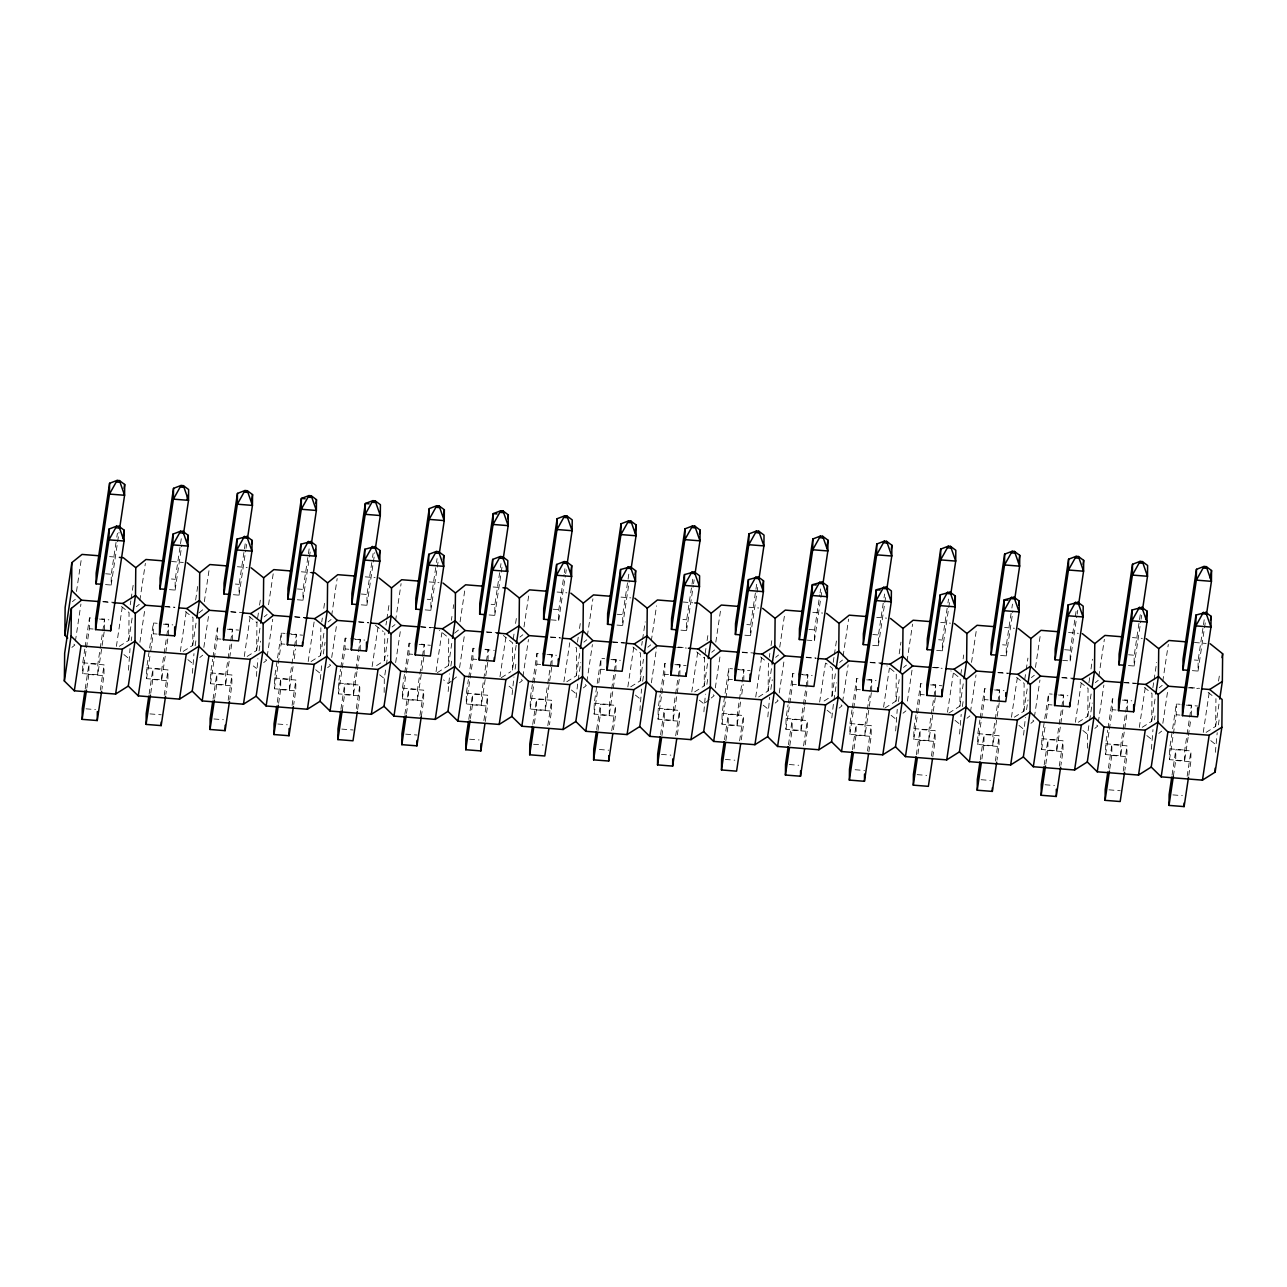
<?xml version="1.0" encoding="UTF-8"?>
<svg xmlns="http://www.w3.org/2000/svg" width="1287" height="1287" viewBox="0 0 1287 1287"><rect width="100%" height="100%" fill="white"/><g stroke="black" fill="none" stroke-linecap="round" stroke-linejoin="round"><path stroke-width="0.75" stroke-dasharray="5 3.75" d="M104.167 631.869L97.748 674.79L82.641 673.6L82.754 662.789L84.797 649.131M86.808 688.127L88.851 674.468L88.98 663.658L104.07 664.864L103.957 675.659L101.914 689.317M82.641 673.6L89.35 628.716L89.463 617.905L93.243 618.21M97.748 674.79L97.86 663.979L99.903 650.321M104.456 629.922L104.569 619.111L95.125 618.355M105.502 584.588L111.165 585.038L111.277 574.227L116.522 539.108M128.459 670.205L130.035 648.568M119.273 646.315L128.78 640.315L129.07 612.58L121.268 606.322M167.809 638.883L161.679 679.858L146.573 678.667L146.702 667.856L153.394 622.972L157.175 623.278M150.756 693.194L152.783 679.536L152.912 668.725L168.002 669.916L167.889 680.726L165.846 694.385M150.659 651.335L153.282 633.783L153.394 622.972M161.679 679.858L161.792 669.047L163.835 655.389M168.388 634.974L168.5 624.163L164.736 623.873M169.434 589.655L175.096 590.089L175.209 579.295L181.628 536.357M192.406 673.294L193.967 653.635M183.204 651.383L192.712 645.382L193.018 617.631L185.199 611.389M231.74 643.934L225.611 684.925L210.505 683.719L210.634 672.908L212.661 659.25M214.688 698.246L216.731 684.587L216.843 673.777L231.95 674.983L231.821 685.794L229.778 699.452M214.302 658.349L217.213 638.851L217.342 628.04L221.107 628.329M225.611 684.925L225.724 674.115L227.767 660.456M232.32 640.041L232.432 629.23L228.668 628.941M233.365 594.707L239.028 595.157L239.141 584.346L245.56 541.425M256.37 676.367L257.915 658.687M247.136 656.45L256.644 650.434L256.95 622.699L258.397 612.95M293.05 666.569L289.543 689.977L274.437 688.786L274.565 677.976L281.274 633.091L285.038 633.397M278.619 703.313L280.663 689.655L280.775 678.844L295.881 680.035L295.753 690.846L293.726 704.504M278.233 663.416L281.145 643.902L281.274 633.091M289.543 689.977L289.655 679.166L296.364 634.298L286.937 633.542M296.251 645.093L296.364 634.298M297.297 599.774L302.96 600.225L303.072 589.414L309.202 548.439M320.318 679.456L321.847 663.754M311.068 661.502L320.576 655.501L320.881 627.766M356.982 671.621L353.475 695.044L338.384 693.854L338.497 683.043L340.54 669.385M342.262 710.327L344.594 694.723L344.707 683.912L359.813 685.102L359.684 695.913L357.657 709.571M338.384 693.854L345.077 648.97L345.206 638.159L348.97 638.465M353.475 695.044L353.603 684.234L360.296 639.349L350.868 638.609M360.183 650.16L360.296 639.349M361.229 604.842L366.892 605.276L367.004 594.481L372.265 559.346M384.169 692.438L384.314 678.571L386.068 666.859M376.576 665.572L384.507 660.553L384.813 632.818M423.825 657.174L417.406 700.096L402.316 698.905L402.429 688.095L404.472 674.436M406.483 713.432L408.526 699.774L408.639 688.963L423.745 690.17L423.632 700.981L421.299 716.586M402.316 698.905L409.025 654.021L409.137 643.227L412.918 643.516M417.406 700.096L417.535 689.301L422.2 658.075M424.115 655.228L424.243 644.417L420.463 644.111M425.16 609.893L430.823 610.344L430.936 599.533L436.196 564.414M448.166 691.553L449.71 673.873M437.339 672.634L448.439 665.62L448.745 637.885L439.382 630.389M487.757 662.242L481.338 705.163L466.248 703.973L466.361 693.162L468.404 679.504M470.415 718.5L472.458 704.842L472.57 694.031L487.676 695.221L487.564 706.032L485.231 721.637M466.248 703.973L472.956 659.089L473.069 648.278L476.85 648.584M481.338 705.163L481.467 694.353L483.51 680.694M488.046 660.279L488.175 649.485L484.395 649.179M489.092 614.961L494.755 615.411L494.884 604.6L500.128 569.481M512.113 694.642L513.931 676.994M551.689 667.293L545.286 710.231L530.18 709.024L530.292 698.23L532.335 684.571M534.346 723.567L536.389 709.893L536.502 699.098L551.608 700.289L551.496 711.1L549.452 724.758M530.18 709.024L536.888 664.156L537.001 653.346L540.781 653.651M545.286 710.231L545.398 699.42L547.442 685.762M551.994 665.347L552.107 654.536L542.664 653.796M551.142 619.867L558.687 620.463L558.815 609.668L564.06 574.533M576.077 697.715L577.863 682.046M566.795 681.756L576.303 675.739L576.608 648.005L573.487 645.511M615.331 674.308L609.218 715.282L594.111 714.092L594.224 703.281L600.932 658.413L604.713 658.703M597.988 730.566L600.321 714.961L600.434 704.15L615.54 705.356L615.427 716.151L613.384 729.826M598.777 682.866L600.82 669.208L600.932 658.413M609.218 715.282L609.33 704.488L611.373 690.829M615.926 670.414L616.039 659.604L612.258 659.298M616.956 625.08L622.635 625.53L622.747 614.719L629.166 571.798M639.929 710.714L641.505 689.06M630.727 686.808L640.25 680.807L640.54 653.072L632.737 646.814M679.263 679.375L673.149 720.35L658.043 719.16L658.156 708.349L660.199 694.69M661.92 735.633L664.253 720.028L664.365 709.217L679.472 710.408L679.359 721.219L677.316 734.877M661.84 693.79L664.752 674.275L664.864 663.465L668.645 663.77M673.149 720.35L673.262 709.539L675.305 695.881M679.858 675.466L679.97 664.671L676.19 664.365M680.903 630.147L686.566 630.598L686.679 619.787L693.098 576.866M703.892 711.808L705.437 694.127M694.658 691.875L704.182 685.874L704.472 658.14L705.936 648.375M740.572 701.994L737.081 725.418L721.975 724.211L722.087 713.416L728.796 668.532L732.576 668.838M725.852 740.701L728.185 725.08L728.313 714.285L743.403 715.475L743.291 726.286L740.958 741.891M721.975 724.211L728.683 679.343L728.796 668.532M737.081 725.418L737.194 714.607L743.902 669.723L734.459 668.983M743.789 680.533L743.902 669.723M744.835 635.199L750.498 635.649L750.611 624.855L757.029 581.917M767.824 716.875L769.658 697.232M758.606 696.943L768.114 690.926L768.403 663.191M804.504 707.062L801.013 730.469L785.907 729.279L786.019 718.468L788.062 704.809M789.784 745.752L792.116 730.147L792.245 719.336L807.335 720.543L807.222 731.338L804.89 746.959M785.907 729.279L792.615 684.394L792.728 673.6L796.508 673.889M801.013 730.469L801.125 719.674L807.834 674.79L798.39 674.034M807.721 685.601L807.834 674.79M806.869 640.122L814.43 640.717L814.542 629.906L819.787 594.787M831.804 717.969L833.606 702.3M824.114 700.997L832.046 695.994L832.351 668.259L826.093 663.255M871.363 692.615L864.944 735.537L849.838 734.346L849.967 723.535L851.994 709.877M854.021 748.873L856.064 735.215L856.177 724.404L871.283 725.595L871.154 736.405L868.822 752.01M849.838 734.346L856.547 689.462L856.659 678.651L860.44 678.957M864.944 735.537L865.057 724.726L869.722 693.516M871.653 690.652L871.766 679.858L868.001 679.552M872.699 645.334L878.361 645.784L878.474 634.974L883.719 599.855M895.655 730.952L897.248 709.314M884.877 708.059L895.977 701.061L896.283 673.326L886.904 665.813M935.295 697.667L928.876 740.604L913.77 739.398L913.899 728.603L915.942 714.945M917.953 753.925L919.996 740.266L920.108 729.472L935.215 730.662L935.086 741.473L932.753 757.078M913.77 739.398L920.478 694.53L920.607 683.719L924.372 684.024M928.876 740.604L928.989 729.793L931.032 716.135M935.585 695.72L935.697 684.909L931.933 684.62M936.63 650.385L942.293 650.836L942.406 640.041L947.666 604.906M959.603 734.04L961.18 714.365M948.809 713.127L959.909 706.113L960.215 678.378L950.852 670.881M999.227 702.734L992.808 745.656L977.702 744.465L977.83 733.654L979.874 719.996M981.884 758.992L983.928 745.334L984.04 734.523L999.146 735.73L999.018 746.524L996.991 760.183M977.702 744.465L984.41 699.581L984.539 688.786L988.303 689.076M992.808 745.656L992.937 734.861L994.964 721.203M999.516 700.788L999.629 689.977L990.202 689.221M1000.562 655.453L1006.225 655.903L1006.337 645.093L1011.598 609.974M1023.583 735.134L1025.401 717.486M1014.333 717.181L1023.841 711.18L1024.146 683.445L1016.344 677.187M1062.869 709.748L1056.74 750.723L1041.65 749.533L1041.762 738.722L1048.471 693.838L1052.235 694.143M1045.816 764.06L1047.859 750.401L1047.972 739.591L1063.078 740.781L1062.965 751.592L1060.922 765.25M1046.315 718.307L1048.358 704.649L1048.471 693.838M1056.74 750.723L1056.868 739.912L1058.911 726.254M1063.448 705.839L1063.577 695.044L1054.133 694.288M1062.612 660.36L1070.157 660.971L1070.269 650.16L1076.399 609.185M1087.435 748.117L1087.579 734.25L1089.333 722.554M1078.265 722.248L1087.772 716.248L1088.078 688.513L1080.276 682.255M1126.801 714.816L1120.671 755.791L1105.581 754.584L1105.694 743.789L1107.737 730.131M1109.748 769.111L1111.791 755.453L1111.904 744.658L1127.01 745.849L1126.897 756.659L1124.854 770.318M1109.362 729.23L1112.29 709.716L1112.402 698.905L1116.183 699.195M1120.671 755.791L1120.8 744.98L1122.843 731.322M1127.38 710.907L1127.509 700.096L1123.728 699.806M1128.426 665.572L1134.088 666.022L1134.217 655.228L1140.62 612.29M1151.415 749.227L1152.975 729.552M1142.196 727.316L1151.704 721.299L1152.01 693.564L1144.207 687.322M1188.11 737.435L1184.619 760.842L1169.513 759.652L1169.626 748.841L1176.334 703.973L1180.115 704.262M1173.39 776.125L1175.723 760.52L1175.835 749.71L1190.942 750.916L1190.829 761.711L1188.786 775.369M1169.513 759.652L1176.221 714.768L1176.334 703.973M1184.619 760.842L1184.732 750.048L1186.775 736.389M1191.312 715.974L1191.44 705.163L1181.997 704.407M1192.357 670.64L1198.02 671.09L1198.149 660.279L1204.552 617.358M1215.362 752.3L1217.196 732.673M1206.128 732.367L1215.636 726.367L1215.942 698.632M76.48 591.505L81.435 558.333M75.402 641.151L80.936 604.07M85.087 647.184L89.463 617.905M85.183 689.028L88.98 663.658M100.193 648.375L102.526 632.77M102.815 630.823L104.569 619.111M116.811 537.162L117.407 533.252M111.165 585.038L119.031 532.351M100.289 690.218L104.07 664.864M116.393 646.364L122.217 607.351M130.244 604.777L130.824 600.868M131.113 598.922L133.446 583.301M128.78 640.315L132.561 614.945M131.21 640.765L131.789 636.856M139.833 600.466L145.367 563.384M139.913 642.31L144.578 611.084M146.573 678.667L150.37 653.297M149.115 694.095L152.912 668.725M164.125 653.442L166.457 637.821M166.747 635.875L168.5 624.163M175.096 590.089L181.805 545.221M164.221 695.286L168.002 669.916M180.325 651.431L186.438 610.456M195.64 600.08L197.973 584.459M192.712 645.382L196.203 621.959M195.141 645.817L196.3 638.014M204.343 601.624L209.009 570.398M203.845 647.377L208.8 614.205M212.966 657.303L217.342 628.04M210.505 683.719L214.012 660.311M213.047 699.147L216.843 673.777M228.056 658.494L230.389 642.889M230.695 640.942L232.432 629.23M239.028 595.157L245.737 550.273M246.026 548.326L246.605 544.433M228.153 700.353L231.95 674.983M244.257 656.499L250.37 615.524M259.572 605.131L260.73 597.329M256.644 650.434L260.441 625.064M259.073 650.884L260.537 641.135M268.565 604.729L273.23 573.519M267.197 656.338L272.731 619.256M274.437 688.786L277.944 665.363M277.268 702.268L280.775 678.844M294.208 658.767L295.672 649.002M302.96 600.225L310.537 549.485M292.085 705.405L295.881 680.035M308.188 661.55L314.318 620.575M321.75 621.911L322.329 618.001M323.793 608.252L324.967 600.45M320.576 655.501L324.372 630.131M323.294 654.005L325.048 642.293M331.628 615.653L337.162 578.571M331.708 657.496L336.679 624.324M340.83 667.422L345.206 638.159M340.91 709.282L344.707 683.912M372.554 557.4L373.133 553.507M357.271 669.674L359.604 654.069M366.892 605.276L374.774 552.606M356.306 708.526L359.813 685.102M372.12 666.618L377.96 627.589M385.971 625.015L386.567 621.122M386.856 619.16L389.189 603.555M384.507 660.553L388.304 635.199M386.357 664.912L387.821 655.163M395.559 620.72L401.094 583.638M395.656 662.564L400.321 631.338M404.761 672.49L409.137 643.227M404.842 714.333L408.639 688.963M422.49 656.129L424.243 644.417M436.486 562.467L437.065 558.558M430.823 610.344L438.417 559.62M419.948 715.54L423.745 690.17M436.052 671.685L441.891 632.657M451.367 620.318L451.946 616.425M453.121 608.622L453.7 604.713M448.439 665.62L451.946 642.213M450.868 666.071L452.043 658.268M460.07 621.878L464.736 590.653M459.588 667.615L464.253 636.405M468.693 677.557L473.069 648.278M468.79 719.401L472.57 694.031M483.799 678.748L486.132 663.143M486.422 661.18L488.175 649.485M500.418 567.519L500.997 563.626M494.755 615.411L502.059 566.618M483.88 720.591L487.676 695.221M499.983 676.737L505.823 637.725M513.256 639.044L514.14 633.188M515.588 623.439L516.473 617.583M516.167 645.318L512.371 670.688L512.676 642.953L503.314 635.44M515.106 669.176L516.264 661.373M524.002 626.93L528.973 593.757M522.924 676.592L528.474 639.51M532.625 682.609L537.001 653.346M532.721 724.468L536.502 699.098M547.731 683.815L550.064 668.194M550.353 666.248L552.107 654.536M564.35 572.586L564.929 568.693M558.687 620.463L565.395 575.595M565.685 573.632L566.28 569.739M547.812 725.659L551.608 700.289M563.915 681.804L569.755 642.776M577.477 642.149L578.362 636.309M579.52 628.49L580.694 620.688M576.303 675.739L580.099 650.385M578.153 680.099L580.775 662.532M587.355 635.891L592.905 598.825M586.872 681.643L592.406 644.578M594.111 714.092L597.602 690.685M596.653 729.52L600.434 704.15M611.663 688.867L613.996 673.262M614.285 671.315L616.039 659.604M622.635 625.53L629.327 580.646M611.743 730.726L615.54 705.356M627.847 686.872L633.976 645.897M641.714 645.27L642.293 641.36M642.583 639.414L645.205 621.846M640.25 680.807L643.452 659.346M642.68 681.257L643.548 675.402M651.286 640.958L656.547 605.839M651.383 682.802L656.627 647.683M660.488 692.744L664.864 663.465M658.043 719.16L661.55 695.736M660.585 734.587L664.365 709.217M675.595 693.934L677.927 678.329M678.217 676.367L679.97 664.671M686.566 630.598L693.275 585.714M693.564 583.767L694.143 579.858M675.691 735.778L679.472 710.408M691.779 691.923L697.908 650.949M707.094 640.572L707.979 634.716M704.182 685.874L707.963 660.504M706.901 684.362L707.77 678.522M715.813 642.116L720.768 608.944M715.315 687.869L720.27 654.697M724.517 739.639L728.313 714.285M741.746 694.192L743.21 684.443M750.498 635.649L757.786 586.872M739.623 740.845L743.403 715.475M755.726 696.991L761.84 656.016M769.288 657.335L769.867 653.442M771.042 645.64L772.2 637.821M768.114 690.926L772.2 663.609M770.833 689.43L772.297 679.681M779.745 647.184L784.7 614.012M779.246 692.937L784.201 659.764M788.352 702.863L792.728 673.6M788.448 744.706L792.245 719.336M820.076 592.84L820.672 588.931M804.809 705.115L807.142 689.494M814.43 640.717L822.007 589.977M803.555 745.897L807.335 720.543M819.658 702.058L825.482 663.03M833.22 662.403L834.089 656.547M834.378 654.6L836.421 640.942M832.046 695.994L835.842 670.624M833.896 700.353L836.518 682.786M843.098 656.145L848.632 619.079M842.599 701.898L848.133 664.816M852.3 707.93L856.659 678.651M852.38 749.774L856.177 724.404M870.012 691.553L871.766 679.858M884.024 597.892L884.603 593.999M878.361 645.784L885.939 595.044M867.486 750.964L871.283 725.595M883.59 707.11L889.414 668.082M899.195 653.812L900.948 642.1M895.977 701.061L899.179 679.6M898.406 701.512L899.275 695.656M907.029 661.212L912.563 624.131M907.399 701.109L912.065 669.883M916.231 712.982L920.607 683.719M916.312 754.825L920.108 729.472M931.321 714.188L933.654 698.568M933.96 696.621L935.697 684.909M947.956 602.959L948.535 599.05M942.293 650.836L949.87 600.112M931.418 756.032L935.215 730.662M947.522 712.178L953.345 673.149M960.794 674.485L961.952 666.666M963.126 658.864L963.706 654.97M959.909 706.113L963.706 680.759M962.338 706.563L963.513 698.761M971.54 662.371L976.206 631.145M970.462 712.017L976.013 674.951M980.163 718.049L984.539 688.786M980.244 759.893L984.04 734.523M995.269 719.24L997.602 703.635M997.892 701.688L999.629 689.977M1011.888 608.027L1012.467 604.118M1006.225 655.903L1012.933 611.019M995.35 761.084L999.146 735.73M1011.453 717.245L1017.277 678.217M1024.725 679.536L1025.9 671.734M1026.189 669.787L1027.927 658.075M1023.841 711.18L1027.637 685.81M1026.559 709.684L1028.023 699.919M1035.472 667.422L1040.427 634.266M1034.394 717.084L1039.944 680.003M1041.65 749.533L1045.141 726.109M1044.175 764.961L1047.972 739.591M1059.201 724.308L1061.534 708.703M1061.823 706.74L1063.577 695.044M1070.157 660.971L1076.865 616.087M1077.155 614.14L1077.75 610.231M1059.281 766.151L1063.078 740.781M1075.385 722.297L1081.225 683.268M1088.947 682.657L1089.832 676.801M1090.99 668.999L1092.454 659.234M1087.772 716.248L1091.569 690.878M1089.622 720.591L1092.245 703.04M1098.825 676.399L1104.359 639.317M1098.326 722.136L1103.876 685.07M1108.027 728.169L1112.402 698.905M1105.581 754.584L1109.072 731.177M1108.413 768.066L1111.904 744.658M1123.133 729.375L1127.509 700.096M1134.088 666.022L1140.797 621.154M1141.086 619.192L1141.682 615.299M1123.213 771.219L1127.01 745.849M1139.317 727.364L1145.446 686.389M1152.879 687.708L1153.763 681.853M1154.053 679.906L1156.675 662.355M1151.704 721.299L1155.211 697.892M1154.439 719.803L1155.018 715.894M1162.756 681.45L1168.306 644.385M1162.853 723.31L1167.518 692.084M1172.055 775.08L1175.835 749.71M1187.064 734.427L1191.44 705.163M1188.4 735.488L1190.732 719.867M1198.02 671.09L1205.613 620.35M1187.145 776.27L1190.942 750.916M1203.248 732.432L1209.378 691.441M1218.564 681.064L1219.449 675.208M1215.636 726.367L1219.432 700.997M1218.371 724.871L1219.529 717.052M72.41 601.656L75.306 599.308M71.911 647.393L74.823 645.06L71.959 642.245M136.342 606.708L139.237 604.375M198.825 612.95L203.169 609.427M199.775 657.528L202.686 655.18M264.205 616.843L267.117 614.494M263.706 662.58L266.618 660.247L263.771 657.432M328.137 621.894L331.049 619.546M327.638 667.647L330.55 665.299L327.702 662.499M392.068 626.962L394.98 624.613M454.552 633.188L458.912 629.681M451.158 681.29L448.246 683.638L443.565 679.89M452.606 680.115L458.413 675.418M519.932 637.081L522.844 634.732M519.449 682.834L522.345 680.485L519.498 677.686M583.864 642.149L586.775 639.8M583.381 687.901L586.277 685.553L583.429 682.753M647.811 647.216L650.707 644.867M711.743 652.268L714.639 649.919M705.437 702.702L709.797 699.195M711.244 698.021L714.14 695.672L711.293 692.873M775.675 657.335L778.571 654.986M775.176 703.088L778.088 700.739L775.224 697.94M839.607 662.387L842.502 660.054M839.108 708.14L842.02 705.791L839.172 702.992M903.538 667.454L906.434 665.106M903.04 713.207L905.951 710.858M966.971 718.259L969.883 715.926M1031.402 677.573L1034.314 675.241M1030.903 723.326L1033.815 720.977L1030.967 718.178M1095.334 682.641L1098.245 680.292M1094.851 728.394L1097.747 726.045L1094.899 723.246M1159.265 687.708L1162.177 685.36M1158.783 733.445L1161.678 731.113M501.286 677.686L510.794 671.685M109.54 556.611L117.407 557.223M171.509 561.518L183.301 562.451M237.403 566.73L247.233 567.503M301.335 571.798L311.164 572.57M365.267 576.849L375.096 577.638M429.198 581.917L439.028 582.689M493.13 586.985L500.997 587.596M557.062 592.036L566.891 592.824M621.01 597.104L630.839 597.876M682.963 602.01L692.792 602.783M748.873 607.223L758.703 607.995M812.805 612.29L822.634 613.062M876.737 617.342L886.566 618.13M940.668 622.409L950.498 623.181M1004.6 627.477L1014.429 628.249M1068.532 632.528L1078.361 633.317M1132.463 637.596L1142.293 638.368M1194.433 642.503L1206.225 643.436M105.614 573.777L111.277 574.227M171.428 578.989L175.209 579.295M235.376 584.057L239.141 584.346M297.41 588.963L303.072 589.414M361.341 594.031L367.004 594.481M427.171 599.243L430.936 599.533M491.103 604.295L494.884 604.6M553.153 609.218L558.815 609.668M617.084 614.269L622.747 614.719M682.898 619.481L686.679 619.787M746.83 624.549L750.611 624.855M808.88 629.456L814.542 629.906M872.811 634.523L878.474 634.974M938.641 639.736L942.406 640.041M1002.573 644.803L1006.337 645.093M1064.606 649.71L1070.269 650.16M1128.554 654.777L1134.217 655.228M1194.368 659.99L1198.149 660.279M102.831 601.479L114.623 602.413M164.8 606.386L174.63 607.174M230.695 611.615L244.45 612.692M294.626 616.666L308.381 617.76M358.558 621.734L368.388 622.506M420.527 626.64L434.282 627.734M486.422 631.853L500.193 632.947M550.369 636.92L560.183 637.692M612.322 641.827L628.056 643.066M678.233 647.039L686.084 647.667M742.165 652.107L755.919 653.201M806.096 657.158L815.926 657.947M870.028 662.226L881.82 663.159M933.96 667.293L941.827 667.905M997.892 672.345L1011.662 673.439M1061.823 677.412L1073.615 678.346M1123.792 682.319L1139.526 683.558M1189.703 687.531L1199.516 688.32M103.153 601.882L111.004 602.509M165.106 606.788L174.935 607.577M231.016 612.017L238.867 612.628M294.948 617.068L304.778 617.857M358.88 622.136L368.709 622.908M420.849 627.042L430.678 627.815M486.743 632.255L494.61 632.882M550.675 637.322L560.505 638.095M612.644 642.229L624.436 643.162M676.576 647.281L686.405 648.069M742.47 652.509L750.337 653.136M806.418 657.56L816.248 658.349M870.35 662.628L878.201 663.255M932.319 667.535L942.148 668.307M998.213 672.747L1008.043 673.535M1062.145 677.815L1070.012 678.442M1124.114 682.721L1135.906 683.654M1188.046 687.789L1197.875 688.561M99.453 619.079L108.896 619.835M163.385 624.147L172.828 624.887M227.316 629.198L238.642 630.099M291.264 634.266L302.59 635.167M355.196 639.333L364.623 640.073M419.128 644.385L430.453 645.286M484.942 649.597L494.385 650.353M546.991 654.52L556.434 655.26M610.923 659.571L620.366 660.328M674.855 664.639L686.18 665.54M738.786 669.707L750.112 670.591M802.718 674.758L812.161 675.514M866.65 679.826L876.093 680.566M930.581 684.893L941.923 685.778M994.529 689.945L1003.957 690.701M1058.461 695.012L1067.888 695.752M1122.393 700.08L1131.82 700.82M1186.324 705.131L1197.65 706.032M89.35 628.716L93.131 629.021M153.282 633.783L157.062 634.073M217.213 638.851L220.994 639.14M281.145 643.902L284.926 644.208M345.077 648.97L348.857 649.259M409.025 654.021L412.789 654.327M472.956 659.089L476.721 659.394M536.888 664.156L540.653 664.446M600.82 669.208L604.6 669.513M664.752 674.275L668.532 674.581M728.683 679.343L732.464 679.633M792.615 684.394L796.396 684.7M856.547 689.462L860.327 689.768M920.478 694.53L924.259 694.819M984.41 699.581L988.191 699.887M1048.358 704.649L1052.122 704.954M1112.29 709.716L1116.054 710.006M1176.221 714.768L1179.986 715.073M82.754 662.789L97.86 663.979M146.702 667.856L161.792 669.047M210.634 672.908L225.724 674.115M274.565 677.976L289.655 679.166M338.497 683.043L353.603 684.234M402.429 688.095L417.535 689.301M466.361 693.162L481.467 694.353M530.292 698.23L545.398 699.42M594.224 703.281L609.33 704.488M658.156 708.349L673.262 709.539M722.087 713.416L737.194 714.607M786.019 718.468L801.125 719.674M849.967 723.535L865.057 724.726M913.899 728.603L928.989 729.793M977.83 733.654L992.937 734.861M1041.762 738.722L1056.868 739.912M1105.694 743.789L1120.8 744.98M1169.626 748.841L1184.732 750.048M88.851 674.468L104.488 675.707M152.783 679.536L168.42 680.775M216.731 684.587L232.352 685.826M280.663 689.655L296.283 690.894M344.594 694.723L360.215 695.945M408.526 699.774L424.147 701.013M472.458 704.842L488.095 706.08M536.389 709.893L552.026 711.132M600.321 714.961L615.958 716.199M664.253 720.028L679.89 721.267M728.185 725.08L743.822 726.318M792.116 730.147L807.753 731.386M856.064 735.215L871.685 736.454M919.996 740.266L935.617 741.505M983.928 745.334L999.549 746.573M1047.859 750.401L1063.48 751.64M1111.791 755.453L1127.428 756.692M1175.723 760.52L1191.36 761.759M86.036 708.831L95.479 709.587M149.968 713.899L161.309 714.8M213.915 718.966L223.343 719.706M277.847 724.018L287.274 724.774M341.779 729.085L353.105 729.986M405.711 734.153L417.036 735.038M469.642 739.205L479.086 739.961M533.574 744.272L543.017 745.012M599.388 749.484L608.831 750.224M661.438 754.391L670.881 755.147M725.369 759.459L734.813 760.199M789.301 764.526L798.744 765.266M855.131 769.739L864.574 770.479M917.181 774.645L926.608 775.385M981.112 779.713L990.54 780.453M1045.044 784.764L1054.487 785.52M1108.976 789.832L1120.301 790.733M1172.907 794.899L1182.351 795.639M1208.139 692.374L1214.381 697.377M1210.761 740.62L1215.443 744.385M1146.83 735.569L1151.511 739.317M1082.898 730.501L1087.579 734.25M1018.966 725.434L1023.648 729.198M955.034 720.382L959.716 724.131M891.103 715.315L895.784 719.063M760.601 656.949L766.843 661.952M827.171 710.247L831.852 714.012M696.669 651.882L704.472 658.14M763.239 705.196L767.921 708.944M699.291 700.128L703.989 703.876M635.36 695.077L640.041 698.825M571.428 690.009L576.109 693.757M509.057 686.196L512.178 688.69M375.45 625.321L383.253 631.579M379.633 674.822L384.314 678.571M249.131 616.441L256.95 622.699M315.701 669.755L320.383 673.503M253.33 665.942L256.451 668.452M187.838 659.636L192.519 663.384M123.906 654.568L128.587 658.317"/><path stroke-width="1.5" d="M163.143 606.644L145.463 605.244L135.296 613.449L134.99 641.183L128.282 686.068L115.605 694.063L74.324 690.797L64.35 681L64.656 653.265L71.364 608.381L81.515 600.176L99.212 601.576M67.696 638.046L64.849 635.247L65.138 607.512L71.847 562.628L82.014 554.424L99.71 555.823M64.35 681L71.058 636.116L71.364 608.381M64.849 635.247L71.557 590.379L71.847 562.628M101.625 691.28L97.249 720.543L82.143 719.353L82.271 708.542L84.894 690.974M95.56 629.584L95.688 618.774L109.089 529.021L116.634 526.158L118.951 526.335L124.195 530.212L124.083 541.023L110.666 630.791L95.56 629.584L108.977 539.832L109.089 529.021M101.721 584.282L96.058 583.848L96.171 573.037L109.588 483.268L117.117 480.405L119.434 480.582L124.694 484.475L124.582 495.27L119.611 528.442M97.249 720.543L97.345 711.534M109.588 483.268L109.475 494.079L96.058 583.848M110.666 630.791L110.73 625.385M118.951 526.335L124.083 541.023L108.977 539.832L116.634 526.158M119.434 480.582L124.582 495.27L109.475 494.079L117.117 480.405M163.642 560.891L145.946 559.491L135.779 567.696L135.489 595.431L133.156 611.052M165.556 696.331L161.181 725.611L146.091 724.404L146.203 713.609L148.825 696.042M159.491 634.652L159.62 623.841L173.021 534.089L180.566 531.209L182.883 531.402L188.127 535.279L188.015 546.09L174.598 635.842L159.491 634.652L172.908 544.884L173.021 534.089M165.653 589.349L159.99 588.899L160.103 578.088L173.52 488.336L181.049 485.472L183.365 485.649L188.626 489.527L188.513 500.337L183.558 533.51M161.181 725.611L161.229 722.007M173.52 488.336L173.407 499.147L159.99 588.899M174.598 635.842L174.694 626.833M182.883 531.402L188.015 546.09L172.908 544.884L180.566 531.209M183.365 485.649L188.513 500.337L173.407 499.147L181.049 485.472M227.075 611.695L209.395 610.295L199.228 618.5L198.922 646.251L192.213 691.119L179.536 699.131L138.256 695.865L128.282 686.068M227.574 565.958L209.878 564.543L199.71 572.763L199.421 600.498L196.798 618.05M229.488 701.399L225.112 730.662L210.022 729.472L210.135 718.661L212.757 701.109M223.423 639.719L223.552 628.909L236.969 539.14L246.814 536.454L252.059 540.347L251.946 551.142L238.529 640.91L223.423 639.719L236.84 549.951L236.969 539.14M229.585 594.417L223.922 593.967L224.035 583.156L237.451 493.404L244.98 490.524L247.297 490.717L252.558 494.594L252.445 505.405L247.78 536.615M225.112 730.662L225.177 725.257M237.451 493.404L237.339 504.198L223.922 593.967M246.814 536.454L251.946 551.142L236.84 549.951L244.498 536.277M247.297 490.717L252.445 505.405L237.339 504.198L244.98 490.524M291.007 616.763L273.327 615.363L263.159 623.568L262.854 651.302L256.145 696.187L243.468 704.198L202.188 700.932L192.213 691.119M291.505 571.01L273.809 569.61L263.658 577.815L263.352 605.55L260.73 623.117M293.42 706.466L289.044 735.73L273.954 734.539L274.067 723.728L276.689 706.161M287.371 644.771L287.484 633.96L300.901 544.208L310.746 541.521L315.991 545.398L315.878 556.209L302.461 645.977L287.371 644.771L300.772 555.019L300.901 544.208M293.516 599.469L287.854 599.018L287.982 588.223L301.383 498.455L308.928 495.592L311.245 495.768L316.489 499.662L316.377 510.456L311.422 543.629M289.044 735.73L289.125 728.522M302.461 645.977L302.509 642.374M310.746 541.521L315.878 556.209L300.772 555.019L308.43 541.344M287.854 599.018L301.271 509.266L308.928 495.592M305.164 498.761L301.383 498.455L301.271 509.266L316.377 510.456L311.245 495.768M354.955 621.83L337.258 620.414L327.091 628.635L326.785 656.37L320.077 701.254L307.4 709.25L266.119 705.984L256.145 696.187M355.437 576.077L337.757 574.678L327.59 582.882L327.284 610.617L324.662 628.185M357.352 711.518L352.992 740.797L337.886 739.591L337.998 728.78L340.621 711.228M351.303 649.838L351.415 639.028L364.832 549.276L374.678 546.589L379.938 550.466L379.81 561.277L366.393 651.029L351.303 649.838L364.72 560.07L364.832 549.276M357.448 604.536L351.785 604.086L351.914 593.275L365.315 503.523L372.86 500.659L375.177 500.836L380.421 504.713L380.308 515.524L375.354 548.696M366.393 651.029L366.489 642.02M374.678 546.589L379.81 561.277L364.72 560.07L372.361 546.396M351.785 604.086L365.202 514.333L372.86 500.659M369.096 503.828L365.315 503.523L365.202 514.333L380.308 515.524L375.177 500.836M418.886 626.882L401.19 625.482L391.023 633.687L390.717 661.438L384.009 706.306L371.332 714.317L330.051 711.051L320.077 701.254M419.369 581.129L401.689 579.729L391.521 587.95L391.216 615.685L388.594 633.236M421.299 716.586L416.924 745.849L401.817 744.658L401.93 733.847L404.552 716.296M415.234 654.89L415.347 644.095L428.764 554.327L436.293 551.463L438.61 551.64L443.87 555.534L443.742 566.328L430.341 656.097L415.234 654.89L428.651 565.138L428.764 554.327M421.396 609.604L415.717 609.153L415.846 598.342L429.263 508.59L436.792 505.711L439.108 505.904L444.353 509.781L444.24 520.591L439.575 551.801M416.924 745.849L416.972 740.443M429.263 508.59L429.134 519.385L415.717 609.153M438.61 551.64L443.742 566.328L428.651 565.138L436.293 551.463M439.108 505.904L444.24 520.591L429.134 519.385L436.792 505.711M482.818 631.949L465.122 630.55L454.954 638.754L454.649 666.489L447.956 711.373L435.263 719.385L393.983 716.119L384.009 706.306M483.301 586.196L465.621 584.797L455.453 593.001L455.148 620.736L452.525 638.304M484.942 723.6L480.855 750.916L465.749 749.726L465.862 738.915L468.484 721.347M479.166 659.958L479.279 649.147L492.696 559.395L500.225 556.531L502.541 556.708L507.802 560.585L507.673 571.396L494.272 661.148L479.166 659.958L492.583 570.205L492.696 559.395M485.328 614.655L479.665 614.205L479.778 603.41L493.194 513.642L500.723 510.778L503.04 510.955L508.285 514.848L508.172 525.643L503.217 558.815M480.855 750.916L480.936 743.709M494.272 661.148L494.305 657.56M502.541 556.708L507.673 571.396L492.583 570.205L500.225 556.531M479.665 614.205L493.066 524.452L500.723 510.778M496.959 513.947L493.194 513.642L493.066 524.452L508.172 525.643L503.04 510.955M546.75 637.017L529.054 635.601L518.886 643.822L518.597 671.557L511.888 716.441L499.195 724.436L457.915 721.17L447.956 711.373M547.248 591.264L529.552 589.864L519.385 598.069L519.079 625.804L516.457 643.371M548.873 728.651L544.787 755.984L529.681 754.777L529.794 743.966L532.432 726.415M543.098 665.025L543.211 654.214L556.627 564.462L564.156 561.582L566.473 561.775L571.734 565.653L571.621 576.463L558.204 666.216L543.098 665.025L556.515 575.257L556.627 564.462M549.259 619.723L543.597 619.272L543.709 608.461L557.126 518.709L564.655 515.846L566.972 516.023L572.232 519.9L572.104 530.711L567.149 563.883M557.126 518.709L557.014 529.52L543.597 619.272M558.204 666.216L558.285 659.008M566.473 561.775L571.621 576.463L556.515 575.257L564.156 561.582M566.972 516.023L572.104 530.711L557.014 529.52L564.655 515.846M610.682 642.068L592.985 640.669L582.818 648.873L582.528 676.608L575.82 721.492L563.127 729.504L521.846 726.238L511.888 716.441M611.18 596.315L593.484 594.916L583.317 603.136L583.011 630.871L580.389 648.423M612.805 733.719L608.719 761.035L593.613 759.845L593.725 749.034L596.364 731.466M607.03 670.077L607.142 659.282L620.559 569.514L630.405 566.827L635.665 570.72L635.553 581.515L622.136 671.283L607.03 670.077L620.447 580.324L620.559 569.514M613.191 624.79L607.528 624.34L607.641 613.529L621.058 523.777L628.587 520.897L630.903 521.09L636.164 524.967L636.035 535.778L631.08 568.951M608.719 761.035L608.783 755.63M621.058 523.777L620.945 534.572L607.528 624.34M630.405 566.827L635.553 581.515L620.447 580.324L628.088 566.65M630.903 521.09L636.035 535.778L620.945 534.572L628.587 520.897M674.613 647.136L656.917 645.736L646.75 653.941L646.46 681.676L639.752 726.56L627.075 734.571L585.794 731.306L575.82 721.492M675.112 601.383L657.416 599.983L647.248 608.188L646.959 635.923L644.32 653.49M676.737 738.786L672.651 766.103L657.544 764.896L657.673 754.102L660.295 736.534M670.961 675.144L671.074 664.333L684.491 574.581L694.337 571.895L699.597 575.772L699.485 586.582L686.068 676.335L670.961 675.144L684.378 585.392L684.491 574.581M677.123 629.842L671.46 629.391L671.573 618.597L684.99 528.828L692.519 525.965L694.835 526.142L700.096 530.035L699.967 540.83L695.012 574.002M672.651 766.103L672.731 758.896M684.99 528.828L684.877 539.639L671.46 629.391M686.068 676.335L686.1 672.747M694.337 571.895L699.485 586.582L684.378 585.392L692.02 571.718M694.835 526.142L699.967 540.83L684.877 539.639L692.519 525.965M738.545 652.187L720.849 650.788L710.697 659.008L710.392 686.743L703.683 731.611L691.006 739.623L649.726 736.357L639.752 726.56M739.044 606.45L721.347 605.051L711.18 613.255L710.891 640.99L708.252 658.558M740.668 743.838L736.582 771.154L721.476 769.964L721.605 759.153L724.227 741.602M734.893 680.212L735.006 669.401L748.423 579.649L758.268 576.962L763.529 580.839L763.416 591.65L749.999 681.402L734.893 680.212L748.31 590.443L748.423 579.649M741.055 634.909L735.392 634.459L735.504 623.648L748.921 533.896L756.45 531.016L758.767 531.209L764.028 535.086L763.915 545.897L758.944 579.07M748.921 533.896L748.809 544.707L735.392 634.459M749.999 681.402L750.08 674.195M758.268 576.962L763.416 591.65L748.31 590.443L755.968 576.769M758.767 531.209L763.915 545.897L748.809 544.707L756.45 531.016M802.477 657.255L784.78 655.855L774.629 664.06L774.324 691.795L767.615 736.679L754.938 744.69L713.658 741.425L703.683 731.611M802.975 611.502L785.279 610.102L775.112 618.323L774.822 646.058L772.2 663.609M804.6 748.905L800.514 776.222L785.408 775.031L785.537 764.221L788.159 746.653M798.825 685.263L798.954 674.468L812.354 584.7L822.216 582.014L827.461 585.907L827.348 596.701L813.931 686.47L798.825 685.263L812.242 595.511L812.354 584.7L816.135 585.006M804.986 639.977L799.324 639.526L799.436 628.716L812.853 538.963L820.382 536.084L822.699 536.277L827.959 540.154L827.847 550.965L822.892 584.137M800.514 776.222L800.578 770.816M812.853 538.963L812.74 549.758L799.324 639.526M822.216 582.014L827.348 596.701L812.242 595.511L819.899 581.837M822.699 536.277L827.847 550.965L812.74 549.758L820.382 536.084M866.408 662.322L848.728 660.923L838.561 669.127L838.255 696.862L831.547 741.746L818.87 749.758L777.589 746.476L767.615 736.679M866.907 616.57L849.211 615.17L839.044 623.375L838.754 651.109L836.132 668.677M868.532 753.973L864.446 781.289L849.356 780.083L849.468 769.288L852.091 751.721M862.757 690.331L862.885 679.52L876.302 589.768L886.148 587.081L891.392 590.958L891.28 601.769L877.863 691.521L862.757 690.331L876.174 600.579L876.302 589.768L880.067 590.057M868.918 645.028L863.255 644.578L863.368 633.783L876.785 544.015L884.314 541.151L886.63 541.328L891.891 545.221L891.778 556.016L886.823 589.189M864.446 781.289L864.526 774.082M876.785 544.015L876.672 554.826L863.255 644.578M877.863 691.521L877.911 687.918M886.148 587.081L891.28 601.769L876.174 600.579L883.831 586.904M886.63 541.328L891.778 556.016L876.672 554.826L884.314 541.151M930.34 667.374L912.66 665.974L902.493 674.195L902.187 701.93L895.479 746.798L882.802 754.809L841.521 751.544L831.547 741.746M930.839 621.637L913.143 620.237L902.991 628.442L902.686 656.177L900.353 671.782M932.464 759.024L928.377 786.341L913.287 785.15L913.4 774.34L916.022 756.788M926.704 695.398L926.817 684.587L940.234 594.835L950.079 592.149L955.324 596.026L955.211 606.837L941.794 696.589L926.704 695.398L940.105 605.63L940.234 594.835M932.85 650.096L927.187 649.645L927.316 638.835L940.717 549.082L948.262 546.203L950.562 546.396L955.823 550.273L955.71 561.084L950.755 594.256M940.717 549.082L940.604 559.893L927.187 649.645M941.794 696.589L941.875 689.382M950.079 592.149L955.211 606.837L940.105 605.63L947.763 591.956M950.562 546.396L955.71 561.084L940.604 559.893L948.262 546.203M994.272 672.441L976.592 671.042L966.424 679.246L966.119 706.981L959.41 751.865L946.733 759.877L905.453 756.611L895.479 746.798M994.771 626.689L977.09 625.289L966.923 633.51L966.617 661.245L963.995 678.796M996.685 762.145L992.325 791.408L977.219 790.218L977.332 779.407L979.954 761.84M990.636 700.45L990.749 689.655L1004.166 599.887L1014.011 597.2L1019.256 601.093L1019.143 611.888L1005.726 701.656L990.636 700.45L1004.037 610.698L1004.166 599.887L1007.93 600.192M996.781 655.163L991.119 654.713L991.247 643.902L1004.648 554.134L1012.193 551.27L1014.51 551.447L1019.754 555.34L1019.642 566.151L1014.687 599.324M992.325 791.408L992.357 787.805M1004.648 554.134L1004.536 564.945L991.119 654.713M1005.791 696.251L1005.823 692.647M1014.011 597.2L1019.143 611.888L1004.037 610.698L1011.695 597.023M1014.51 551.447L1019.642 566.151L1004.536 564.945L1012.193 551.27M1058.22 677.509L1040.523 676.109L1030.356 684.314L1030.05 712.049L1023.342 756.933L1010.665 764.945L969.384 761.663L959.41 751.865M1058.702 631.756L1041.022 630.357L1030.855 638.561L1030.549 666.296L1027.927 683.864M1060.633 767.197L1056.257 796.476L1041.151 795.269L1041.263 784.475L1043.886 766.907M1054.568 705.517L1054.68 694.707L1068.097 604.954L1077.943 602.268L1083.204 606.145L1083.075 616.956L1069.658 706.708L1054.568 705.517L1067.985 615.765L1068.097 604.954M1060.713 660.215L1055.05 659.764L1055.179 648.97L1068.596 559.202L1076.125 556.338L1078.442 556.515L1083.686 560.392L1083.574 571.203L1078.619 604.375M1056.257 796.476L1056.321 789.269M1068.596 559.202L1068.467 570.012L1055.05 659.764M1069.658 706.708L1069.706 703.104M1077.943 602.268L1083.075 616.956L1067.985 615.765L1075.626 602.075M1078.442 556.515L1083.574 571.203L1068.467 570.012L1076.125 556.338M1122.151 682.56L1104.455 681.161L1094.288 689.382L1093.982 717.116L1087.29 761.984L1074.597 769.996L1033.316 766.73L1023.342 756.933M1122.634 636.824L1104.954 635.424L1094.787 643.629L1094.481 671.364L1092.148 686.968M1124.565 772.264L1120.189 801.528L1105.083 800.337L1105.195 789.526L1107.817 771.975M1118.5 710.585L1118.612 699.774L1132.029 610.022L1141.875 607.335L1147.135 611.212L1147.007 622.023L1133.606 711.775L1118.5 710.585L1131.917 620.817L1132.029 610.022M1124.661 665.282L1118.998 664.832L1119.111 654.021L1132.528 564.269L1140.057 561.389L1142.373 561.582L1147.618 565.46L1147.505 576.27L1142.55 609.443M1132.528 564.269L1132.399 575.08L1118.998 664.832M1133.606 711.775L1133.67 704.568M1141.875 607.335L1147.007 622.023L1131.917 620.817L1139.558 607.142M1142.373 561.582L1147.505 576.27L1132.399 575.08L1140.057 561.389M1186.083 687.628L1168.387 686.228L1158.22 694.433L1157.93 722.168L1151.221 767.052L1138.528 775.064L1097.248 771.798L1087.29 761.984M1186.566 641.875L1168.886 640.476L1158.718 648.68L1158.413 676.431L1155.79 693.983M1188.496 777.332L1184.12 806.595L1169.014 805.405L1169.127 794.594L1171.749 777.026M1182.431 715.636L1182.544 704.842L1195.961 615.073L1205.806 612.387L1211.067 616.28L1210.954 627.075L1197.537 716.843L1182.431 715.636L1195.848 625.884L1195.961 615.073M1188.593 670.334L1182.93 669.9L1183.043 659.089L1196.46 569.321L1203.988 566.457L1206.305 566.634L1211.55 570.527L1211.437 581.338L1206.482 614.494M1184.12 806.595L1184.153 802.991M1196.46 569.321L1196.331 580.131L1182.93 669.9M1197.553 715.041L1197.634 707.834M1205.806 612.387L1210.954 627.075L1195.848 625.884L1203.49 612.21M1206.305 566.634L1211.437 581.338L1196.331 580.131L1203.988 566.457M1151.221 767.052L1161.18 776.849L1202.46 780.131L1215.153 772.12L1215.185 768.146M1215.153 772.12L1221.862 727.235L1222.151 699.501L1209.667 689.494L1201.801 688.867M1219.722 699.05L1222.344 681.483L1222.65 653.748L1210.166 643.741M74.324 690.797L81.033 645.929L71.058 636.116M82.143 719.353L86.519 690.073M124.115 488.368L124.694 484.475M123.037 538.03L124.195 530.212M115.605 694.063L122.313 649.195L134.99 641.183L144.964 650.981L186.245 654.246L198.922 646.251L208.896 656.048L250.177 659.314L262.854 651.302L272.828 661.116L314.108 664.382L326.785 656.37L336.76 666.167L378.04 669.433L390.717 661.438L400.691 671.235L441.972 674.501L454.649 666.489L464.623 676.302L505.904 679.568L518.597 671.557L528.555 681.354L569.835 684.62L582.528 676.608L592.487 686.421L633.767 689.687L646.46 681.676L656.434 691.473L697.715 694.755L710.392 686.743L720.366 696.54L761.647 699.806L774.324 691.795L784.298 701.608L825.578 704.874L838.255 696.862L848.23 706.66L889.51 709.941L902.187 701.93L912.161 711.727L953.442 714.993L966.119 706.981L976.093 716.795L1017.373 720.06L1030.05 712.049L1040.025 721.846L1081.305 725.128L1093.982 717.116L1103.956 726.914L1145.237 730.179L1157.93 722.168L1167.888 731.981L1209.169 735.247L1221.862 727.235M138.256 695.865L144.964 650.981M146.091 724.404L150.45 695.141M187.162 499.292L187.757 495.382M187.258 541.135L188.127 535.279M179.536 699.131L186.245 654.246M202.188 700.932L208.896 656.048M210.022 729.472L214.398 700.208M251.689 500.45L252.558 494.594M251.48 544.24L252.059 540.347M243.468 704.198L250.177 659.314M266.119 705.984L272.828 661.116M273.954 734.539L278.33 705.26M315.91 503.555L316.489 499.662M314.543 555.164L315.412 549.308M307.4 709.25L314.108 664.382M330.051 711.051L336.76 666.167M337.886 739.591L342.262 710.327M379.054 556.322L379.938 550.466M371.332 714.317L378.04 669.433M393.983 716.119L400.691 671.235M401.817 744.658L406.193 715.395M443.484 515.637L444.353 509.781M443.275 559.427L443.87 555.534M435.263 719.385L441.972 674.501M457.915 721.17L464.623 676.302M465.749 749.726L470.125 720.447M507.705 518.741L508.285 514.848M506.338 570.35L506.917 566.441M499.195 724.436L505.904 679.568M521.846 726.238L528.555 681.354M529.681 754.777L533.767 727.461M570.849 571.508L571.734 565.653M563.127 729.504L569.835 684.62M585.794 731.306L592.487 686.421M593.613 759.845L597.699 732.528M634.99 532.77L636.164 524.967M635.086 574.613L635.665 570.72M627.075 734.571L633.767 689.687M649.726 736.357L656.434 691.473M657.544 764.896L661.631 737.58M699.501 533.928L700.096 530.035M691.006 739.623L697.715 694.755M713.658 741.425L720.366 696.54M721.476 769.964L725.562 742.647M762.66 586.695L763.529 580.839M754.938 744.69L761.647 699.806M777.589 746.476L784.298 701.608M785.408 775.031L789.494 747.715M826.785 547.956L827.959 540.154M826.881 589.8L827.461 585.907M818.87 749.758L825.578 704.874M841.521 751.544L848.23 706.66M849.356 780.083L853.426 752.766M891.312 549.115L891.891 545.221M882.802 754.809L889.51 709.941M905.453 756.611L912.161 711.727M913.287 785.15L917.358 757.834M954.455 601.882L955.324 596.026M946.733 759.877L953.442 714.993M969.384 761.663L976.093 716.795M977.219 790.218L981.305 762.901M1018.596 563.143L1019.754 555.34M1018.677 604.987L1019.256 601.093M1010.665 764.945L1017.373 720.06M1033.316 766.73L1040.025 721.846M1041.151 795.269L1045.527 766.006M1083.107 564.301L1083.686 560.392M1074.597 769.996L1081.305 725.128M1097.248 771.798L1103.956 726.914M1105.083 800.337L1109.458 771.074M1145.961 619.015L1147.135 611.212M1138.528 775.064L1145.237 730.179M1161.18 776.849L1167.888 731.981M1169.014 805.405L1173.39 776.125M1210.391 578.33L1211.55 570.527M1210.488 620.173L1211.067 616.28M1202.46 780.131L1209.169 735.247M1222.071 657.657L1222.65 653.748M112.966 602.67L122.796 603.442L135.489 595.431L145.463 605.244M178.877 607.882L186.728 608.51L199.421 600.498L209.395 610.295M242.809 612.95L250.675 613.561L263.352 605.55L273.327 615.363M304.778 617.857L314.607 618.629L327.284 610.617L337.258 620.414M370.672 623.069L378.539 623.696L391.216 615.685L401.19 625.482M434.604 628.136L442.471 628.748L455.148 620.736L465.122 630.55M496.573 633.043L506.402 633.815L519.079 625.804L529.054 635.601M562.467 638.255L570.334 638.883L583.011 630.871L592.985 640.669M626.399 643.323L634.266 643.934L646.959 635.923L656.917 645.736M688.368 648.23L698.197 649.002L710.891 640.99L720.849 650.788M754.279 653.442L762.129 654.069L774.822 646.058L784.78 655.855M818.21 658.51L826.061 659.121L838.754 651.109L848.728 660.923M880.179 663.4L890.009 664.189L902.686 656.177L912.66 665.974M946.074 668.629L953.94 669.256L966.617 661.245L976.592 671.042M1010.005 673.68L1017.872 674.308L1030.549 666.296L1040.523 676.109M1071.974 678.587L1081.804 679.375L1094.481 671.364L1104.455 681.161M1137.869 683.815L1145.736 684.427L1158.413 676.431L1168.387 686.228M1209.667 689.494L1222.344 681.483M117.101 482.062L119.418 482.239M181.033 487.13L183.349 487.306M244.964 492.181L247.281 492.374M308.896 497.249L311.213 497.425M372.844 502.316L375.16 502.493M436.776 507.368L439.092 507.561M500.707 512.435L503.024 512.612M564.639 517.503L566.956 517.68M628.571 522.554L630.887 522.747M692.503 527.622L694.819 527.799M756.434 532.673L758.751 532.866M820.366 537.741L822.683 537.934M884.298 542.808L886.614 542.985M948.229 547.86L950.546 548.053M1012.177 552.927L1014.478 553.104M1076.109 557.995L1078.426 558.172M1140.041 563.046L1142.357 563.239M1203.972 568.114L1206.289 568.291M116.602 527.815L118.919 527.992M180.55 532.866L182.867 533.059M244.482 537.934L246.798 538.111M308.413 543.001L310.73 543.178M372.345 548.053L374.662 548.246M436.277 553.12L438.594 553.297M500.209 558.188L502.525 558.365M564.14 563.239L566.457 563.433M628.072 568.307L630.389 568.484M692.004 573.375L694.32 573.552M755.936 578.426L758.252 578.619M819.883 583.494L822.184 583.671M883.815 588.561L886.132 588.738M947.747 593.613L950.063 593.806M1011.679 598.68L1013.995 598.857M1075.61 603.732L1077.927 603.925M1139.542 608.799L1141.859 608.992M1203.474 613.867L1205.79 614.044M119.369 557.384L123.295 557.689L135.779 567.696M311.164 572.57L315.09 572.876L327.59 582.882M502.96 587.757L506.901 588.062L519.385 598.069M694.771 602.943L698.696 603.249L711.18 613.255M81.033 645.929L122.313 649.195M1146.234 638.69L1158.718 648.68M1082.303 633.622L1094.787 643.629M1145.736 684.427L1158.22 694.433M1018.355 628.555L1030.855 638.561M1081.804 679.375L1094.288 689.382M954.423 623.503L966.923 633.51M1017.872 674.308L1030.356 684.314M890.491 618.436L902.991 628.442M953.94 669.256L966.424 679.246M826.56 613.368L839.044 623.375M890.009 664.189L902.493 674.195M762.628 608.317L775.112 618.323M826.061 659.121L838.561 669.127M762.129 654.069L774.629 664.06M634.764 598.198L647.248 608.188M698.197 649.002L710.697 659.008M570.833 593.13L583.317 603.136M634.266 643.934L646.75 653.941M570.334 638.883L582.818 648.873M442.969 583.011L455.453 593.001M506.402 633.815L518.886 643.822M379.021 577.943L391.521 587.95M442.471 628.748L454.954 638.754M378.539 623.696L391.023 633.687M251.158 567.824L263.658 577.815M314.607 618.629L327.091 628.635M187.226 562.757L199.71 572.763M250.675 613.561L263.159 623.568M186.728 608.51L199.228 618.5M122.796 603.442L135.296 613.449M71.557 590.379L81.515 600.176"/></g></svg>
